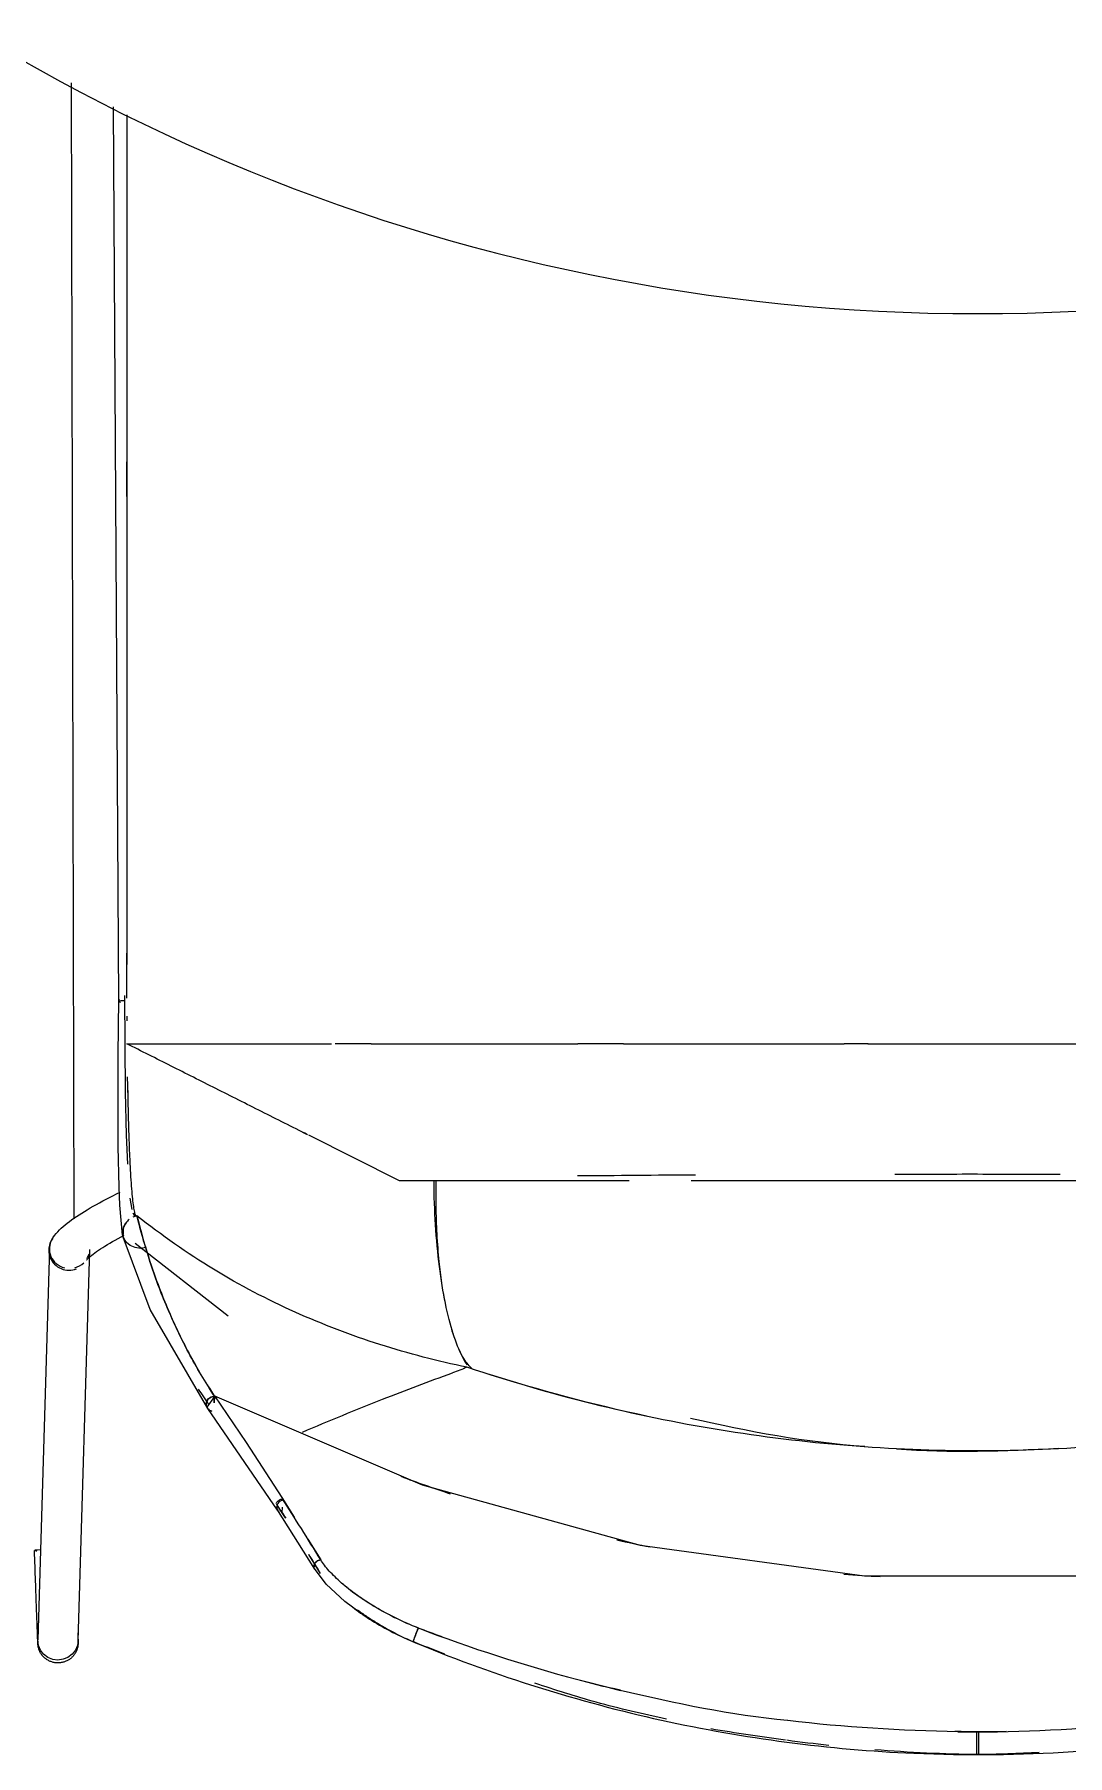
# Model space of a CAD drawing. Header units: millimetres. Extents: x 155927 to 317870, y -36033 to 97293.
# Drawn here: x 195269.7 to 195551.6, y 32002.5 to 32472.3 of the extents above; entities that cross this region are included whole.
import ezdxf

# ---------------------------------------------------------------- set-up
doc = ezdxf.new("R2010")
doc.units = ezdxf.units.MM
doc.header["$MEASUREMENT"] = 0
doc.layers.add('I-FURN', color=8, linetype='CONTINUOUS', lineweight=9)

msp = doc.modelspace()

# ---------------------------------------------------------------- linework, layer by layer
at = {"layer": 'I-FURN'}
for p, q in [((195280.52, 32149.01), (195279.85, 32459.06)), ((195292.77, 32208.31), (195291.26, 32452.48)), ((195292.6, 32193.72), (195292.75, 32208.88)), ((195292.79, 32208.35), (195292.78, 32208.28)), ((195292.78, 32208.28), (195292.93, 32208.22)), ((195292.93, 32208.22), (195293.24, 32208.16)), ((195293.28, 32208.48), (195292.96, 32208.42)), ((195293.73, 32208.52), (195293.28, 32208.48)), ((195294.28, 32208.56), (195293.73, 32208.52)), ((195294.45, 32196.55), (195294.35, 32209.94)), ((195292.55, 32178.33), (195292.6, 32193.72)), ((195294.6, 32183.71), (195294.45, 32196.55)), ((195302.13, 32196.81), (195350.81, 32196.81)), ((195361.65, 32196.81), (195417.97, 32196.81)), ((195430.48, 32196.81), (195490.68, 32196.81)), ((195497.18, 32196.81), (195557.33, 32196.81)), ((195295.25, 32182.84), (195295.08, 32187.74)), ((195294.86, 32171.89), (195294.6, 32183.71)), ((195292.6, 32168.77), (195292.55, 32178.33)), ((195295.16, 32163.96), (195294.86, 32171.89)), ((195344.27, 32171.96), (195341.62, 32173.29)), ((195369.33, 32159.35), (195344.57, 32171.81)), ((195292.81, 32157.69), (195292.6, 32168.77)), ((195291.15, 32155.33), (195292.11, 32155.81)), ((195292.11, 32155.81), (195293.08, 32156.29)), ((195292.99, 32152.75), (195292.81, 32157.69)), ((195432.03, 32159.35), (195369.33, 32159.35)), ((195527.09, 32159.35), (195448.94, 32159.35)), ((195605.24, 32159.35), (195527.09, 32159.35)), ((195282.61, 32150.57), (195283.36, 32151.03)), ((195283.36, 32151.03), (195284.14, 32151.51)), ((195284.14, 32151.51), (195284.94, 32151.98)), ((195284.94, 32151.98), (195285.76, 32152.46)), ((195285.76, 32152.46), (195286.61, 32152.93)), ((195286.61, 32152.93), (195287.48, 32153.41)), ((195287.48, 32153.41), (195288.37, 32153.89)), ((195288.37, 32153.89), (195289.28, 32154.37)), ((195289.28, 32154.37), (195290.2, 32154.86)), ((195290.2, 32154.86), (195291.15, 32155.33)), ((195293.79, 32144.6), (195292.99, 32152.75)), ((195296.39, 32151.54), (195295.87, 32154.62)), ((195276.54, 32145.99), (195277.04, 32146.45)), ((195277.04, 32146.45), (195277.55, 32146.91)), ((195277.55, 32146.91), (195278.09, 32147.37)), ((195278.09, 32147.37), (195278.66, 32147.82)), ((195278.66, 32147.82), (195279.25, 32148.27)), ((195279.25, 32148.27), (195279.87, 32148.72)), ((195279.87, 32148.72), (195280.51, 32149.18)), ((195280.51, 32149.18), (195281.18, 32149.64)), ((195281.18, 32149.64), (195281.88, 32150.1)), ((195281.88, 32150.1), (195282.61, 32150.57)), ((195293.83, 32145.76), (195294.12, 32146.9)), ((195294.12, 32146.9), (195294.69, 32147.94)), ((195297.14, 32149.74), (195296.69, 32150.54)), ((195274, 32142.43), (195274.37, 32143.21)), ((195274.37, 32143.21), (195274.76, 32143.87)), ((195274.76, 32143.87), (195275.18, 32144.46)), ((195275.18, 32144.46), (195275.62, 32145)), ((195275.62, 32145), (195276.07, 32145.51)), ((195276.07, 32145.51), (195276.54, 32145.99)), ((195288.34, 32141.18), (195288.97, 32141.57)), ((195288.97, 32141.57), (195289.63, 32141.97)), ((195289.63, 32141.97), (195290.32, 32142.38)), ((195290.32, 32142.38), (195291.04, 32142.8)), ((195291.04, 32142.8), (195291.79, 32143.23)), ((195291.79, 32143.23), (195292.56, 32143.66)), ((195292.56, 32143.66), (195293.36, 32144.09)), ((195293.36, 32144.09), (195294.18, 32144.52)), ((195294.16, 32143.62), (195293.79, 32144.6)), ((195294.18, 32143.49), (195293.85, 32144.6)), ((195301.26, 32124.3), (195293.97, 32144.05)), ((195294.47, 32143.09), (195294.16, 32143.62)), ((195294.86, 32142.59), (195294.47, 32143.09)), ((195295.87, 32141.74), (195294.86, 32142.59)), ((195297.17, 32141.17), (195295.87, 32141.74)), ((195297.2, 32142.38), (195322.6, 32122.55)), ((195273.8, 32140.98), (195270.62, 32034.11)), ((195281.61, 32033.82), (195284.79, 32140.65)), ((195283.94, 32137.8), (195283.97, 32137.84)), ((195283.97, 32137.84), (195284.06, 32137.94)), ((195284.06, 32137.94), (195284.21, 32138.1)), ((195284.21, 32138.1), (195284.42, 32138.3)), ((195284.42, 32138.3), (195284.67, 32138.53)), ((195284.67, 32138.53), (195284.98, 32138.79)), ((195284.98, 32138.79), (195285.34, 32139.08)), ((195285.34, 32139.08), (195285.74, 32139.39)), ((195285.74, 32139.39), (195286.18, 32139.72)), ((195286.18, 32139.72), (195286.66, 32140.06)), ((195286.66, 32140.06), (195287.19, 32140.42)), ((195287.19, 32140.42), (195287.74, 32140.79)), ((195287.74, 32140.79), (195288.34, 32141.18)), ((195298.64, 32140.96), (195297.17, 32141.17)), ((195300.18, 32141.2), (195298.64, 32140.96)), ((195317.01, 32097.24), (195301.26, 32124.3)), ((195316.68, 32099.02), (195316.85, 32099.46)), ((195318.87, 32100.56), (195316.8, 32097.61)), ((195316.85, 32099.46), (195317.13, 32099.86)), ((195317.13, 32099.86), (195317.49, 32100.18)), ((195317.49, 32100.18), (195317.92, 32100.41)), ((195317.92, 32100.41), (195318.39, 32100.54)), ((195318.39, 32100.54), (195318.87, 32100.56)), ((195318.87, 32100.57), (195318.76, 32098.79)), ((195318.76, 32098.8), (195318.87, 32100.56)), ((195318.81, 32098.76), (195318.87, 32100.57)), ((195318.81, 32098.76), (195318.87, 32100.57)), ((195318.88, 32100.7), (195375.53, 32076.39)), ((195318.88, 32100.7), (195327.51, 32087.93)), ((195316.61, 32098.54), (195316.68, 32099.02)), ((195316.65, 32098.06), (195316.61, 32098.54)), ((195316.8, 32097.61), (195316.65, 32098.06)), ((195336.06, 32069.54), (195317.01, 32097.24)), ((195327.51, 32087.93), (195337.2, 32072.94)), ((195375.53, 32076.39), (195435.01, 32059.93)), ((195337.13, 32069.09), (195335.86, 32071.07)), ((195336.13, 32071.34), (195335.92, 32070.95)), ((195336.43, 32071.68), (195336.13, 32071.34)), ((195336.8, 32071.95), (195336.43, 32071.68)), ((195337.22, 32072.13), (195336.8, 32071.95)), ((195337.2, 32072.94), (195340.58, 32067.57)), ((195337.66, 32072.21), (195337.22, 32072.13)), ((195335.82, 32070.54), (195335.83, 32070.12)), ((195346.22, 32053.4), (195335.82, 32069.9)), ((195335.83, 32070.12), (195335.95, 32069.73)), ((195335.95, 32069.73), (195336.17, 32069.39)), ((195336.17, 32069.39), (195336.48, 32069.12)), ((195338.19, 32067.43), (195337.13, 32069.09)), ((195337.28, 32068.86), (195337.45, 32070.34)), ((195269.95, 32058.54), (195269.71, 32058.5)), ((195269.72, 32058.41), (195269.72, 32058.49)), ((195269.76, 32057.34), (195269.72, 32058.41)), ((195269.8, 32056.28), (195269.76, 32057.34)), ((195269.85, 32058.46), (195270.36, 32058.44)), ((195270.54, 32058.58), (195269.95, 32058.54)), ((195271.45, 32058.63), (195270.54, 32058.58)), ((195344.33, 32061.57), (195347.83, 32055.94)), ((195347.81, 32052.17), (195344.55, 32057.38)), ((195435.01, 32059.93), (195496.21, 32051.62)), ((195269.84, 32055.23), (195269.8, 32056.28)), ((195269.88, 32054.18), (195269.84, 32055.23)), ((195269.91, 32053.14), (195269.88, 32054.18)), ((195269.95, 32052.12), (195269.91, 32053.14)), ((195349.37, 32049.26), (195346.13, 32053.54)), ((195269.99, 32051.1), (195269.95, 32052.12)), ((195270.02, 32050.1), (195269.99, 32051.1)), ((195270.06, 32049.11), (195270.02, 32050.1)), ((195270.1, 32048.14), (195270.06, 32049.11)), ((195270.13, 32047.19), (195270.1, 32048.14)), ((195354.46, 32044.55), (195349.37, 32049.26)), ((195496.21, 32051.62), (195557.98, 32051.62)), ((195270.16, 32046.26), (195270.13, 32047.19)), ((195270.2, 32045.35), (195270.16, 32046.26)), ((195270.23, 32044.47), (195270.2, 32045.35)), ((195270.26, 32043.61), (195270.23, 32044.47)), ((195270.29, 32042.77), (195270.26, 32043.61)), ((195358.59, 32041.46), (195354.46, 32044.55)), ((195270.32, 32041.96), (195270.29, 32042.77)), ((195270.35, 32041.18), (195270.32, 32041.96)), ((195270.38, 32040.43), (195270.35, 32041.18)), ((195270.4, 32039.72), (195270.38, 32040.43)), ((195270.43, 32039.03), (195270.4, 32039.72)), ((195270.45, 32038.38), (195270.43, 32039.03)), ((195270.47, 32037.76), (195270.45, 32038.38)), ((195363.21, 32038.51), (195358.59, 32041.46)), ((195368.02, 32035.9), (195363.21, 32038.51)), ((195270.49, 32037.17), (195270.47, 32037.76)), ((195270.51, 32036.62), (195270.49, 32037.17)), ((195270.53, 32036.11), (195270.51, 32036.62)), ((195270.55, 32035.64), (195270.53, 32036.11)), ((195270.57, 32035.2), (195270.55, 32035.64)), ((195270.58, 32034.81), (195270.57, 32035.2)), ((195270.59, 32034.45), (195270.58, 32034.81)), ((195270.61, 32034.14), (195270.59, 32034.45)), ((195270.62, 32033.86), (195270.61, 32034.14)), ((195270.81, 32032.56), (195270.62, 32033.94)), ((195270.62, 32033.63), (195270.62, 32033.86)), ((195270.62, 32033.76), (195270.63, 32033.55)), ((195270.63, 32033.44), (195270.62, 32033.63)), ((195270.63, 32033.55), (195270.63, 32033.37)), ((195270.64, 32033.29), (195270.63, 32033.44)), ((195281.62, 32033.99), (195281.43, 32032.6)), ((195281.54, 32035.99), (195281.56, 32035.56)), ((195281.56, 32035.56), (195281.57, 32035.17)), ((195281.57, 32035.17), (195281.59, 32034.82)), ((195281.59, 32034.82), (195281.6, 32034.51)), ((195281.6, 32034.51), (195281.61, 32034.24)), ((195281.61, 32034.24), (195281.62, 32034.01)), ((195281.62, 32034.03), (195281.61, 32034.17)), ((195281.62, 32033.84), (195281.62, 32034.03)), ((195281.62, 32034.01), (195281.62, 32033.82)), ((195281.63, 32033.69), (195281.62, 32033.84)), ((195281.62, 32033.82), (195281.63, 32033.68)), ((195281.63, 32033.58), (195281.63, 32033.69)), ((195281.63, 32033.68), (195281.63, 32033.58)), ((195281.63, 32033.58), (195281.64, 32033.52)), ((195281.64, 32033.52), (195281.63, 32033.58)), ((195281.64, 32033.52), (195281.64, 32033.5)), ((195281.64, 32033.5), (195281.64, 32033.52)), ((195281.64, 32033.5), (195281.64, 32033.28)), ((195373.04, 32033.71), (195373.01, 32033.61)), ((195373.12, 32033.91), (195373.04, 32033.71)), ((195373.24, 32034.21), (195373.12, 32033.91)), ((195373.38, 32034.58), (195373.24, 32034.21)), ((195373.55, 32035), (195373.38, 32034.58)), ((195373.73, 32035.46), (195373.55, 32035)), ((195373.91, 32035.91), (195373.73, 32035.46)), ((195374.08, 32036.34), (195373.91, 32035.91)), ((195374.23, 32036.72), (195374.08, 32036.34)), ((195374.35, 32037.02), (195374.23, 32036.72)), ((195374.43, 32037.23), (195374.35, 32037.02)), ((195374.47, 32037.34), (195374.43, 32037.23)), ((195270.63, 32033.37), (195270.64, 32033.24)), ((195270.64, 32033.18), (195270.64, 32033.29)), ((195270.64, 32033.24), (195270.64, 32033.15)), ((195270.64, 32033.12), (195270.64, 32033.18)), ((195270.64, 32033.15), (195270.64, 32033.11)), ((195270.64, 32033.1), (195270.64, 32033.12)), ((195270.64, 32033.11), (195270.64, 32033.1)), ((195270.65, 32033), (195270.64, 32033.1)), ((195270.66, 32032.79), (195270.65, 32033)), ((195270.69, 32032.57), (195270.66, 32032.79)), ((195270.72, 32032.35), (195270.69, 32032.57)), ((195270.76, 32032.13), (195270.72, 32032.35)), ((195270.82, 32031.92), (195270.76, 32032.13)), ((195271.36, 32031.27), (195270.81, 32032.56)), ((195270.87, 32031.71), (195270.82, 32031.92)), ((195270.94, 32031.5), (195270.87, 32031.71)), ((195271.02, 32031.29), (195270.94, 32031.5)), ((195271.1, 32031.09), (195271.02, 32031.29)), ((195271.2, 32030.89), (195271.1, 32031.09)), ((195271.3, 32030.69), (195271.2, 32030.89)), ((195271.4, 32030.5), (195271.3, 32030.69)), ((195272.23, 32030.16), (195271.36, 32031.27)), ((195271.52, 32030.31), (195271.4, 32030.5)), ((195271.64, 32030.13), (195271.52, 32030.31)), ((195271.77, 32029.95), (195271.64, 32030.13)), ((195271.91, 32029.78), (195271.77, 32029.95)), ((195272.05, 32029.62), (195271.91, 32029.78)), ((195272.2, 32029.46), (195272.05, 32029.62)), ((195272.36, 32029.3), (195272.2, 32029.46)), ((195273.37, 32029.31), (195272.23, 32030.16)), ((195272.52, 32029.15), (195272.36, 32029.3)), ((195272.69, 32029.01), (195272.52, 32029.15)), ((195272.87, 32028.88), (195272.69, 32029.01)), ((195273.05, 32028.75), (195272.87, 32028.88)), ((195273.23, 32028.63), (195273.05, 32028.75)), ((195274.7, 32028.78), (195273.37, 32029.31)), ((195276.12, 32028.6), (195274.7, 32028.78)), ((195277.55, 32028.79), (195276.12, 32028.6)), ((195278.87, 32029.33), (195277.55, 32028.79)), ((195280.01, 32030.19), (195278.87, 32029.33)), ((195279.28, 32028.78), (195279.09, 32028.66)), ((195279.46, 32028.91), (195279.28, 32028.78)), ((195279.63, 32029.05), (195279.46, 32028.91)), ((195279.8, 32029.19), (195279.63, 32029.05)), ((195279.96, 32029.34), (195279.8, 32029.19)), ((195280.11, 32029.5), (195279.96, 32029.34)), ((195280.88, 32031.3), (195280.01, 32030.19)), ((195280.26, 32029.66), (195280.11, 32029.5)), ((195280.4, 32029.83), (195280.26, 32029.66)), ((195280.54, 32030), (195280.4, 32029.83)), ((195280.67, 32030.18), (195280.54, 32030)), ((195280.79, 32030.36), (195280.67, 32030.18)), ((195280.9, 32030.55), (195280.79, 32030.36)), ((195281.43, 32032.6), (195280.88, 32031.3)), ((195281.01, 32030.74), (195280.9, 32030.55)), ((195281.11, 32030.94), (195281.01, 32030.74)), ((195281.2, 32031.14), (195281.11, 32030.94)), ((195281.28, 32031.34), (195281.2, 32031.14)), ((195281.35, 32031.55), (195281.28, 32031.34)), ((195281.42, 32031.76), (195281.35, 32031.55)), ((195281.48, 32031.97), (195281.42, 32031.76)), ((195281.53, 32032.19), (195281.48, 32031.97)), ((195281.57, 32032.4), (195281.53, 32032.19)), ((195281.6, 32032.62), (195281.57, 32032.4)), ((195281.62, 32032.84), (195281.6, 32032.62)), ((195281.63, 32033.06), (195281.62, 32032.84)), ((195281.64, 32033.28), (195281.63, 32033.06)), ((195273.42, 32028.52), (195273.23, 32028.63)), ((195273.61, 32028.41), (195273.42, 32028.52)), ((195273.81, 32028.32), (195273.61, 32028.41)), ((195274.01, 32028.23), (195273.81, 32028.32)), ((195274.22, 32028.15), (195274.01, 32028.23)), ((195274.42, 32028.07), (195274.22, 32028.15)), ((195274.63, 32028.01), (195274.42, 32028.07)), ((195274.85, 32027.95), (195274.63, 32028.01)), ((195275.06, 32027.91), (195274.85, 32027.95)), ((195275.28, 32027.87), (195275.06, 32027.91)), ((195275.5, 32027.84), (195275.28, 32027.87)), ((195275.71, 32027.82), (195275.5, 32027.84)), ((195275.93, 32027.8), (195275.71, 32027.82)), ((195276.15, 32027.8), (195275.93, 32027.8)), ((195276.18, 32027.8), (195276.15, 32027.8)), ((195276.4, 32027.81), (195276.18, 32027.8)), ((195276.62, 32027.82), (195276.4, 32027.81)), ((195276.84, 32027.84), (195276.62, 32027.82)), ((195277.05, 32027.88), (195276.84, 32027.84)), ((195277.27, 32027.92), (195277.05, 32027.88)), ((195277.49, 32027.97), (195277.27, 32027.92)), ((195277.7, 32028.02), (195277.49, 32027.97)), ((195277.91, 32028.09), (195277.7, 32028.02)), ((195278.11, 32028.17), (195277.91, 32028.09)), ((195278.32, 32028.25), (195278.11, 32028.17)), ((195278.52, 32028.34), (195278.32, 32028.25)), ((195278.71, 32028.44), (195278.52, 32028.34)), ((195278.91, 32028.55), (195278.71, 32028.44)), ((195279.09, 32028.66), (195278.91, 32028.55)), ((195526.86, 32008.58), (195526.86, 32008.89)), ((195526.86, 32008.09), (195526.86, 32008.58)), ((195526.86, 32007.44), (195526.86, 32008.09)), ((195526.86, 32006.69), (195526.86, 32007.44)), ((195526.86, 32005.89), (195526.86, 32006.69)), ((195526.86, 32005.08), (195526.86, 32005.89)), ((195527.32, 32008.89), (195527.32, 32008.58)), ((195527.32, 32008.58), (195527.32, 32008.09)), ((195527.32, 32008.09), (195527.32, 32007.44)), ((195527.32, 32007.44), (195527.32, 32006.69)), ((195527.32, 32006.69), (195527.32, 32005.89)), ((195527.32, 32005.89), (195527.32, 32005.08)), ((195526.86, 32004.33), (195526.86, 32005.08)), ((195526.86, 32003.69), (195526.86, 32004.33)), ((195526.86, 32003.19), (195526.86, 32003.69)), ((195526.86, 32002.88), (195526.86, 32003.19)), ((195526.86, 32002.77), (195526.86, 32002.88)), ((195527.32, 32005.08), (195527.32, 32004.33)), ((195527.32, 32004.33), (195527.32, 32003.69)), ((195527.32, 32003.69), (195527.32, 32003.19)), ((195527.32, 32003.19), (195527.32, 32002.88)), ((195527.32, 32002.88), (195527.32, 32002.77))]:
    msp.add_line(p, q, dxfattribs=at)
msp.add_arc((195527.09, 32921.07), 525, 180, 0, dxfattribs=at)
for centre, major_axis, ratio, start_param, end_param in [((195279.08, 32140.33), (5.08, -2.11), 0.969753, 2.873687, 3.920884), ((195279.29, 32140.81), (5.5, -0.16), 0.969889, 2.648641, 4.481237), ((195279.08, 32140.33), (5.08, -2.11), 0.969753, 3.920884, 5.491681), ((195279.29, 32140.81), (5.5, -0.16), 0.969889, 5.004836, 5.528435), ((195279.29, 32140.81), (5.5, -0.16), 0.969889, 5.790234, 6.052033)]:
    msp.add_ellipse(centre, major_axis=major_axis, ratio=ratio, start_param=start_param, end_param=end_param, dxfattribs=at)
for points, knots in [([(195294.9, 32450.38), (195294.9, 32416.46), (195294.9, 32339.07), (195294.9, 32261.81), (195294.9, 32218.42)], [-0.8624165, -0.8624165, -0.8624165, -0.8624165, -0.5, -0.0351654, -0.0351654, -0.0351654, -0.0351654]), ([(195292.91, 32208.69), (195292.84, 32208.73), (195292.68, 32208.86), (195292.79, 32208.99), (195292.94, 32209.08)], [-0.7, -0.7, -0.7, -0.7, -0.6, -0.4, -0.4, -0.4, -0.4]), ([(195344.27, 32171.96), (195342.18, 32173.01), (195337.99, 32175.12), (195331.7, 32178.28), (195325.44, 32181.44), (195319.23, 32184.56), (195313.09, 32187.66), (195304.95, 32191.75), (195298.91, 32194.79), (195294.91, 32196.8)], [-0.6666667, -0.6666667, -0.6666667, -0.6666667, -0.5833333, -0.5, -0.4166667, -0.3333333, -0.25, -0.1666667, -0.000257, -0.000257, -0.000257, -0.000257]), ([(195295.1, 32186.52), (195295.13, 32184.68), (195295.2, 32181.1), (195295.33, 32175.86), (195295.48, 32170.97), (195295.65, 32166.41), (195295.85, 32162.28), (195296.08, 32158.71), (195296.32, 32155.64), (195296.58, 32153.24), (195296.85, 32151.45), (195297.17, 32150.03), (195297.41, 32149.85), (195297.56, 32149.84)], [0.25, 0.25, 0.25, 0.25, 0.3125, 0.375, 0.4375, 0.5, 0.5625, 0.625, 0.6875, 0.75, 0.8125, 0.875, 0.9696726, 0.9696726, 0.9696726, 0.9696726]), ([(195504.51, 32161.23), (195512.03, 32161.24), (195527.13, 32161.27), (195542.11, 32161.23), (195549.59, 32161.2)], [-0.5757065, -0.5757065, -0.5757065, -0.5757065, -0.5, -0.4241652, -0.4241652, -0.4241652, -0.4241652]), ([(195387.9, 32109.13), (195387.42, 32109.8), (195386.05, 32112.07), (195383.92, 32117.32), (195381.77, 32125.68), (195380.12, 32135.81), (195379.06, 32147.26), (195378.79, 32155.23), (195378.76, 32159.35)], [-0.9192182, -0.9192182, -0.9192182, -0.9192182, -0.8333333, -0.6666667, -0.5, -0.3333333, -0.1666667, 0, 0, 0, 0]), ([(195380.91, 32131.56), (195380.63, 32133.43), (195380.1, 32137.73), (195379.64, 32143.53), (195379.41, 32148.71), (195379.3, 32153.5), (195379.34, 32157.07), (195379.38, 32159.33)], [0.5892526, 0.5892526, 0.5892526, 0.5892526, 0.6785714, 0.7857143, 0.8392857, 0.8928571, 0.9851475, 0.9851475, 0.9851475, 0.9851475]), ([(195295.54, 32148.83), (195295.38, 32148.7), (195294.88, 32148.23), (195294.21, 32147.25), (195293.86, 32145.95), (195293.89, 32145.07), (195293.95, 32144.7)], [-0.8461538, -0.8461538, -0.8461538, -0.8461538, -0.8076923, -0.7115385, -0.6153846, -0.5384615, -0.5384615, -0.5384615, -0.5384615]), ([(195297.69, 32149.86), (195298.68, 32145.73), (195301.05, 32137.45), (195305.75, 32124.75), (195310.53, 32114.65), (195313.75, 32108.9), (195314.77, 32107.16)], [-1, -1, -1, -1, -0.75, -0.5, -0.25, -0.1405219, -0.1405219, -0.1405219, -0.1405219]), ([(195305.95, 32124.79), (195304.18, 32128.98), (195301.88, 32135), (195300.19, 32140.89), (195299.7, 32142.63)], [-0.4999815, -0.4999815, -0.4999815, -0.4999815, -0.25, -0.1451812, -0.1451812, -0.1451812, -0.1451812]), ([(195318.87, 32100.57), (195316.33, 32104.43), (195311.6, 32112.32), (195307.77, 32120.6), (195305.95, 32124.79)], [-0.9999613, -0.9999613, -0.9999613, -0.9999613, -0.75, -0.5, -0.5, -0.5, -0.5]), ([(195389.3, 32108), (195388.46, 32108.66), (195387.24, 32110.13), (195386.07, 32112.33), (195385.69, 32113.15)], [0, 0, 0, 0, 0.1428571, 0.2159417, 0.2159417, 0.2159417, 0.2159417]), ([(195342.89, 32090.82), (195350.17, 32093.91), (195363.8, 32099.5), (195377.42, 32104.64), (195383.77, 32106.99)], [-0.9709449, -0.9709449, -0.9709449, -0.9709449, -0.5, -0.0894127, -0.0894127, -0.0894127, -0.0894127]), ([(195387.91, 32108.52), (195399.12, 32104.76), (195421.76, 32098.16), (195468.07, 32088.64), (195527.09, 32083.84), (195586.1, 32088.64), (195632.41, 32098.16), (195655.05, 32104.76), (195666.27, 32108.52)], [0, 0, 0, 0, 0.125, 0.25, 0.5, 0.75, 0.875, 1, 1, 1, 1]), ([(195316.8, 32097.61), (195316.89, 32097.4), (195317.14, 32097.02), (195317.64, 32096.67), (195318, 32096.54), (195318.15, 32096.51)], [-1, -1, -1, -1, -0.7, -0.4, -0.2, -0.2, -0.2, -0.2]), ([(195335.7, 32071.31), (195335.75, 32071.44), (195335.89, 32071.71), (195336.19, 32072.05), (195336.69, 32072.41), (195337.13, 32072.55), (195337.43, 32072.56)], [-0.4166667, -0.4166667, -0.4166667, -0.4166667, -0.3333333, -0.25, -0.1666667, 0, 0, 0, 0]), ([(195347.84, 32055.94), (195346.04, 32058.86), (195342.5, 32064.56), (195339.1, 32069.94), (195337.43, 32072.56)], [0.0046069, 0.0046069, 0.0046069, 0.0046069, 0.5, 1, 1, 1, 1]), ([(195269.84, 32058.52), (195269.83, 32058.52), (195269.78, 32058.51), (195269.73, 32058.5), (195269.72, 32058.49), (195269.72, 32058.49)], [-0.55555556, -0.55555556, -0.55555556, -0.55555556, -0.54861111, -0.51388889, -0.48915497, -0.48915497, -0.48915497, -0.48915497]), ([(195345.98, 32053.99), (195345.96, 32054.12), (195345.96, 32054.52), (195346.2, 32055.06), (195346.61, 32055.49), (195346.99, 32055.74), (195347.41, 32055.89), (195347.7, 32055.93), (195347.84, 32055.93)], [-0.5833333, -0.5833333, -0.5833333, -0.5833333, -0.5, -0.3333333, -0.25, -0.1666667, -0.0833333, 0, 0, 0, 0]), ([(195347.89, 32055.86), (195347.6, 32055.86), (195347.16, 32055.74), (195346.65, 32055.42), (195346.35, 32055.09), (195346.13, 32054.71), (195346.01, 32054.31), (195346.02, 32054.04), (195346.03, 32053.91)], [-1, -1, -1, -1, -0.8333333, -0.75, -0.6666667, -0.5833333, -0.5, -0.4166667, -0.4166667, -0.4166667, -0.4166667]), ([(195374.47, 32037.33), (195372.39, 32038.15), (195369.32, 32039.46), (195365.48, 32041.45), (195362.74, 32043.01), (195360.15, 32044.62), (195357.74, 32046.28), (195355.52, 32047.95), (195352.83, 32050.17), (195350.01, 32052.93), (195348.42, 32054.96), (195347.83, 32055.94)], [0, 0, 0, 0, 0.166667, 0.25, 0.333333, 0.416667, 0.5, 0.583333, 0.666667, 0.833333, 1, 1, 1, 1]), ([(195356.5, 32043.08), (195357.92, 32041.97), (195361.1, 32039.72), (195366.7, 32036.46), (195370.86, 32034.52), (195373.01, 32033.61)], [-0.4938391, -0.4938391, -0.4938391, -0.4938391, -0.3333333, -0.1666667, 0, 0, 0, 0]), ([(195374.47, 32037.34), (195372.39, 32038.16), (195368.28, 32039.92), (195364.6, 32041.95), (195362.77, 32043.02)], [-0.9999135, -0.9999135, -0.9999135, -0.9999135, -0.8333333, -0.6666667, -0.6666667, -0.6666667, -0.6666667]), ([(195357.82, 32042.32), (195358.59, 32041.75), (195360.2, 32040.62), (195362.78, 32038.95), (195365.51, 32037.33), (195369.34, 32035.25), (195372.4, 32033.86), (195374.47, 32032.99)], [0.5, 0.5, 0.5, 0.5, 0.5833333, 0.6666667, 0.75, 0.8333333, 1, 1, 1, 1]), ([(195373.04, 32033.6), (195373.05, 32033.62), (195373.07, 32033.69), (195373.15, 32033.9), (195373.27, 32034.2), (195373.46, 32034.71), (195373.75, 32035.47), (195374.04, 32036.23), (195374.24, 32036.74), (195374.35, 32037.04), (195374.44, 32037.25), (195374.47, 32037.32), (195374.47, 32037.34)], [-1, -1, -1, -1, -0.916667, -0.833333, -0.75, -0.666667, -0.5, -0.333333, -0.25, -0.166667, -0.083333, 0, 0, 0, 0]), ([(195374.47, 32032.99), (195385.23, 32028.57), (195407.03, 32020.7), (195451.9, 32008.72), (195500.95, 32002.26), (195553.21, 32002.84), (195596.45, 32008.04), (195638.91, 32017.91), (195666.27, 32027.47), (195679.71, 32032.99)], [0, 0, 0, 0, 0.111111, 0.222222, 0.444444, 0.583333, 0.722222, 0.861111, 1, 1, 1, 1]), ([(195442.21, 32012.46), (195435.77, 32013.85), (195423.63, 32016.63), (195411.81, 32020.41), (195406.29, 32022.28)], [0.5416307, 0.5416307, 0.5416307, 0.5416307, 0.6666667, 0.7775097, 0.7775097, 0.7775097, 0.7775097]), ([(195418.67, 32023.08), (195420.49, 32022.6), (195424.12, 32021.68), (195427.75, 32020.77), (195429.56, 32020.32)], [0.29718056, 0.29718056, 0.29718056, 0.29718056, 0.33333333, 0.36907718, 0.36907718, 0.36907718, 0.36907718])]:
    msp.add_open_spline(points, degree=3, knots=knots, dxfattribs=at)
for points in [[(195294.9, 32346.14), (195294.9, 32349.31), (195294.9, 32352.49), (195294.9, 32355.66)], [(195294.9, 32209.22), (195294.9, 32213.32), (195294.9, 32217.41), (195294.9, 32221.51)], [(195294.9, 32204.34), (195294.9, 32203.92), (195294.91, 32203.49), (195294.91, 32203.06)], [(195294.91, 32196.81), (195297.5, 32196.81), (195300.1, 32196.81), (195302.83, 32196.81)], [(195361.64, 32196.81), (195358.36, 32196.81), (195355.08, 32196.81), (195351.81, 32196.81)], [(195430.46, 32196.81), (195426.3, 32196.81), (195422.15, 32196.81), (195418.02, 32196.81)], [(195497.25, 32196.81), (195495.06, 32196.81), (195492.87, 32196.81), (195490.68, 32196.81)], [(195417.87, 32160.8), (195428.55, 32160.89), (195439.31, 32160.98), (195450.1, 32161.05)], [(195297.7, 32149.86), (195297.3, 32149.77), (195296.91, 32149.64), (195296.55, 32149.47)], [(195299.6, 32142.68), (195298.9, 32145.08), (195298.27, 32147.47), (195297.69, 32149.86)], [(195387.79, 32108.5), (195379.76, 32110.13), (195363.92, 32114.28), (195340.7, 32123.08), (195318.36, 32134.74), (195304.44, 32144.49), (195297.69, 32149.86)], [(195382.2, 32124.33), (195381.89, 32125.74), (195381.61, 32127.21), (195381.35, 32128.76)], [(195384.18, 32116.98), (195383.98, 32117.59), (195383.78, 32118.22), (195383.58, 32118.88)], [(195316.61, 32104.11), (195317.34, 32102.92), (195318.1, 32101.74), (195318.87, 32100.57)], [(195387.79, 32108.5), (195386.47, 32107.99), (195385.15, 32107.47), (195383.83, 32106.96)], [(195436.75, 32095.18), (195422.06, 32098.28), (195407.57, 32102.25), (195393.26, 32106.74)], [(195317.35, 32098.27), (195316.38, 32099.69), (195315.44, 32101.12), (195314.53, 32102.56)], [(195318.09, 32096.51), (195317.91, 32096.56), (195317.58, 32096.7), (195317.15, 32097.03), (195316.84, 32097.46), (195316.66, 32097.96), (195316.62, 32098.5), (195316.72, 32099.04), (195316.97, 32099.55), (195317.33, 32099.98), (195317.79, 32100.31), (195318.32, 32100.52), (195318.69, 32100.57), (195318.87, 32100.57)], [(195496.3, 32086.84), (195480.23, 32087.98), (195464.47, 32090.96), (195448.79, 32094.5)], [(195549.19, 32086.32), (195534.47, 32085.57), (195519.61, 32085.04), (195504.95, 32086.13)], [(195369.68, 32078.74), (195374.15, 32077.09), (195378.65, 32075.51), (195383.17, 32073.99)], [(195337.12, 32069.11), (195336.69, 32069.77), (195336.26, 32070.43), (195335.83, 32071.1)], [(195336.26, 32069.47), (195336.14, 32069.54), (195335.93, 32069.72), (195335.71, 32070.07), (195335.63, 32070.33), (195335.61, 32070.47)], [(195337.13, 32069.09), (195337.52, 32068.49), (195337.9, 32067.89), (195338.29, 32067.29)], [(195269.77, 32058.47), (195269.82, 32058.47), (195269.97, 32058.45), (195270.22, 32058.44), (195270.37, 32058.44)], [(195344.51, 32057.48), (195345.48, 32055.93), (195346.46, 32054.36), (195347.45, 32052.76)], [(195428.61, 32061.39), (195431.65, 32060.71), (195434.69, 32060.07), (195437.74, 32059.45)], [(195362.76, 32043.02), (195359.22, 32045.14), (195355.75, 32047.48), (195353.55, 32049.62)], [(195490.6, 32052.05), (195493.89, 32051.79), (195497.18, 32051.56), (195500.48, 32051.37)], [(195374.43, 32033.05), (195373.97, 32033.23), (195373.51, 32033.42), (195373.04, 32033.6)], [(195374.47, 32037.34), (195388.74, 32031.87), (195403.25, 32027.18), (195417.98, 32023.27)], [(195380.94, 32034.91), (195378.78, 32035.7), (195376.62, 32036.51), (195374.47, 32037.33)], [(195381.74, 32030.24), (195379.3, 32031.15), (195376.87, 32032.09), (195374.44, 32033.05)], [(195429.6, 32020.35), (195425.71, 32021.26), (195421.83, 32022.19), (195417.99, 32023.23)], [(195429.59, 32020.36), (195444.62, 32016.82), (195459.83, 32013.64), (195475.19, 32012.19)], [(195475.35, 32012.17), (195490.72, 32010.28), (195506.18, 32009.42), (195521.66, 32009.1)], [(195532.52, 32009.04), (195548, 32009.23), (195563.41, 32010.51), (195578.83, 32012.17)], [(195474.68, 32006.73), (195467.87, 32007.66), (195461.05, 32008.63), (195454.27, 32009.79)], [(195486.47, 32005.27), (195482.66, 32005.69), (195478.86, 32006.18), (195475.06, 32006.68)], [(195534.86, 32009.06), (195530.2, 32008.98), (195525.54, 32008.99), (195520.89, 32009.1)], [(195521.71, 32009.04), (195523.58, 32009.01), (195525.45, 32009), (195527.32, 32009)], [(195526.86, 32009), (195528.73, 32009), (195530.6, 32009.01), (195532.47, 32009.04)], [(195527.32, 32002.77), (195517.87, 32002.9), (195508.43, 32003.34), (195499.01, 32004.09)], [(195543.9, 32003.34), (195538.22, 32003.04), (195532.54, 32002.85), (195526.86, 32002.77)]]:
    msp.add_open_spline(points, degree=3, dxfattribs=at)

doc.saveas('drawing.dxf')
